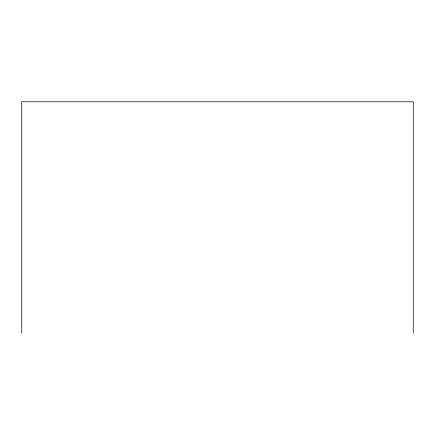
<?xml version="1.0" encoding="UTF-8"?>
<svg xmlns="http://www.w3.org/2000/svg" width="435" height="435" viewBox="0 0 435 435"><rect width="100%" height="100%" fill="white"/><g stroke="black" fill="none" stroke-linecap="round" stroke-linejoin="round"><path stroke-width="0.65" d="M413.25 333.215L413.25 101.785L21.75 101.785L21.75 333.215"/></g></svg>
